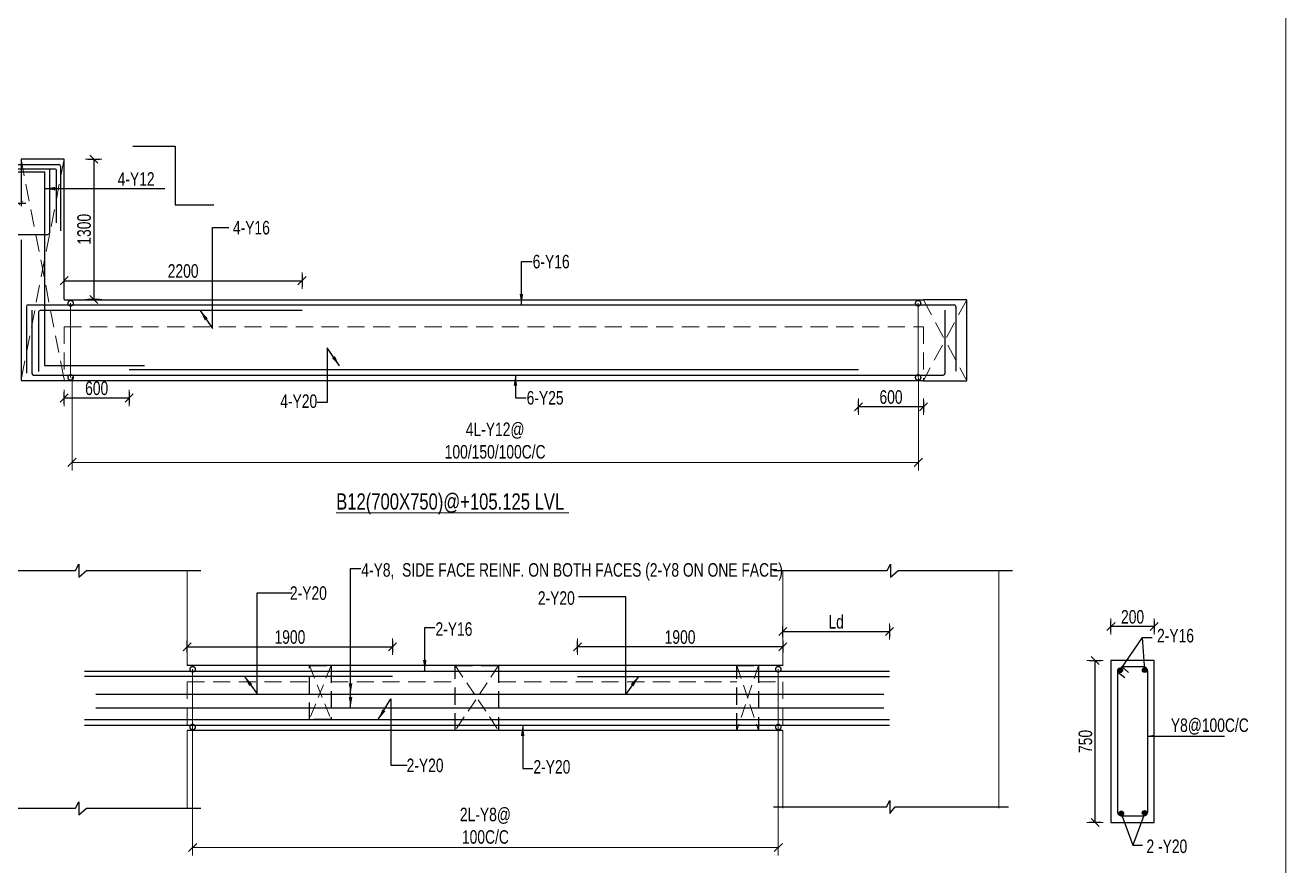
# Model space of a CAD drawing. Header units: millimetres. Extents: x 24879 to 98673, y 1890 to 33226.
# Drawn here: x 46732 to 58396, y 17154 to 24937 of the extents above; entities that cross this region are included whole.
import ezdxf

# ---------------------------------------------------------------- set-up
doc = ezdxf.new("R2010")
doc.units = ezdxf.units.MM
for name, pattern in [('CONTINOUS', [0]), ('CONTINU', [0]), ('HIDDEN', [9.525, 6.35, -3.175])]:
    doc.linetypes.add(name, pattern=pattern)
for name, color, linetype in [('-S-ARROW', 253, 'Continuous'), ('-S-DIM', 3, 'Continuous'), ('-S-MISC', 8, 'Continuous'), ('-STR-BEAM', 4, 'CONTINU'), ('-STR-REINF', 3, 'Continuous'), ('-STR-TEXT', 6, 'Continuous'), ('BEAM', 7, 'Continuous'), ('dim', 8, 'Continuous'), ('rein', 3, 'Continuous'), ('Text', 6, 'Continuous')]:
    doc.layers.add(name, color=color, linetype=linetype)
for name, color, linetype, lineweight in [('-S-STIRUP', 11, 'Continuous', 9), ('-STR-COLUMN', 5, 'HIDDEN', 13), ('-STR-RF-DIM', 252, 'CONTINOUS', 20), ('Elevation-1', 41, 'Continuous', 20), ('S-BEAM-IDEN', 2, 'Continuous', 9), ('SEC TEXT', 9, 'Continuous', 18), ('SLAB LINE', 254, 'HIDDEN', 20)]:
    doc.layers.add(name, color=color, linetype=linetype, lineweight=lineweight)
doc.styles.add('BEAM-LS', font='romans.shx', dxfattribs={"width": 0.8})
doc.styles.add('EL', font='swisscl.ttf')
doc.styles.add('SOBHA', font='swisscl.ttf')
doc.styles.add('sobha.sed', font='swisscl.ttf')
doc.dimstyles.new('S-25', dxfattribs={"dimscale": 25, "dimtxt": 2.5, "dimasz": 1.5, "dimexe": 0.25, "dimexo": 0.5, "dimgap": 0.1, "dimtad": 0, "dimdec": 0, "dimrnd": 0.0005, "dimzin": 0, "dimdsep": 46, "dimtxsty": 'SOBHA', "dimblk": 'OBLIQUE', "dimcen": 0.09, "dimclrd": 8, "dimclre": 8, "dimclrt": 6, "dimadec": 0, "dimazin": 0, "dimtfac": 1, "dimtdec": 0, "dimtofl": 0, "dimtmove": 0, "dimatfit": 3, "dimfxl": 0.18, "dimtolj": 1, "dimtzin": 0, "dimlwd": -1, "dimlwe": -1, "dimarcsym": 0})
doc.dimstyles.new('S-25L', dxfattribs={"dimscale": 25, "dimtxt": 2.5, "dimasz": 2.5, "dimexe": 1.5, "dimexo": 1.5, "dimgap": 0.2, "dimtad": 0, "dimdec": 0, "dimrnd": 0.0005, "dimzin": 0, "dimdsep": 46, "dimtxsty": 'sobha.sed', "dimblk": 'OBLIQUE', "dimcen": 0.09, "dimdle": 1.5, "dimclrd": 8, "dimclre": 8, "dimclrt": 6, "dimadec": 0, "dimazin": 0, "dimtfac": 1, "dimtdec": 0, "dimtofl": 0, "dimtmove": 1, "dimatfit": 3, "dimfxl": 0.18, "dimtolj": 1, "dimtzin": 0, "dimlwd": -1, "dimlwe": -1, "dimarcsym": 0})
doc.dimstyles.new('S-30', dxfattribs={"dimscale": 30, "dimtxt": 3, "dimasz": 1.25, "dimexe": 1, "dimexo": 0, "dimgap": 0.5, "dimtad": 1, "dimdec": 0, "dimrnd": 0.0005, "dimzin": 0, "dimdsep": 46, "dimtxsty": 'EL', "dimblk": 'ARCHTICK', "dimcen": 0.09, "dimdle": 1.5, "dimclrd": 251, "dimclre": 251, "dimclrt": 6, "dimadec": 0, "dimazin": 0, "dimtfac": 1, "dimtdec": 0, "dimtofl": 0, "dimtmove": 0, "dimatfit": 3, "dimfxl": 2, "dimtolj": 1, "dimtzin": 0, "dimlwd": -1, "dimlwe": -1, "dimarcsym": 0})
doc.dimstyles.new('S-50', dxfattribs={"dimscale": 50, "dimtxt": 2.5, "dimasz": 1.25, "dimexe": 1, "dimexo": 1, "dimgap": 0.5, "dimtad": 1, "dimdec": 0, "dimrnd": 0.0005, "dimzin": 0, "dimdsep": 46, "dimtxsty": 'EL', "dimblk": 'ARCHTICK', "dimcen": 0.09, "dimdle": 1.5, "dimclrd": 251, "dimclre": 251, "dimclrt": 6, "dimadec": 0, "dimazin": 0, "dimtfac": 1, "dimtdec": 0, "dimtofl": 0, "dimtmove": 0, "dimatfit": 3, "dimfxl": 2, "dimtolj": 1, "dimtzin": 0, "dimlwd": -1, "dimlwe": -1, "dimarcsym": 0})
doc.dimstyles.new('S-DIM50', dxfattribs={"dimscale": 50, "dimtxt": 2.5, "dimasz": 1.2, "dimexe": 1.5, "dimexo": 1, "dimgap": 0.5, "dimtad": 1, "dimdec": 0, "dimdsep": 46, "dimtxsty": 'sobha.sed', "dimblk": 'OBLIQUE', "dimcen": 0, "dimdle": 0.75, "dimclrd": 8, "dimclre": 8, "dimclrt": 6, "dimazin": 2, "dimtfac": 1, "dimtdec": 0, "dimtix": 1, "dimtmove": 2, "dimatfit": 3, "dimfxl": 1, "dimtolj": 1, "dimlwd": -1, "dimlwe": 9, "dimarcsym": 0})
doc.dimstyles.new('STIRUP', dxfattribs={"dimscale": 50, "dimtxt": 2.5, "dimasz": 2.2, "dimexe": 0, "dimexo": 0, "dimgap": 0.5, "dimtad": 0, "dimdec": 0, "dimzin": 0, "dimdsep": 46, "dimtxsty": 'BEAM-LS', "dimblk": 'DOTSMALL', "dimcen": 0.09, "dimclrd": 256, "dimclre": 256, "dimclrt": 256, "dimadec": 5, "dimazin": 0, "dimtfac": 1, "dimtdec": 0, "dimtofl": 0, "dimtmove": 0, "dimatfit": 3, "dimldrblk": 'DOTSMALL', "dimfxl": 0, "dimfxlon": 1, "dimtolj": 1, "dimtzin": 0, "dimlwd": -1, "dimlwe": -1, "dimarcsym": 0})

# ---------------------------------------------------------------- blocks, each defined once
blk = doc.blocks.new('_Oblique')
at = {"color": 0, "linetype": 'ByBlock', "lineweight": -2}
for p, q in [((-0.5, -0.5), (0.5, 0.5)), ((0, 0.71), (0, -0.71))]:
    blk.add_line(p, q, dxfattribs=at)
blk = doc.blocks.new('*D89')
at = {"layer": '-S-DIM', "color": 8, "linetype": 'Continuous', "lineweight": 9, "transparency": 16777216}
for p, q in [((47291, 23697), (47441, 23697)), ((47291, 22397), (47441, 22397))]:
    blk.add_line(p, q, dxfattribs=at)
at = {"layer": '-S-DIM', "color": 8, "linetype": 'Continuous', "transparency": 16777216}
blk.add_line((47366, 23698), (47366, 22397), dxfattribs=at)
at = {"layer": '-S-DIM', "color": 8, "transparency": 16777216, "xscale": 75, "yscale": 75, "zscale": 75}
for p, rotation in [((47366, 23697), 90), ((47366, 22397), 270)]:
    blk.add_blockref('_Oblique', p, dxfattribs=dict(at, rotation=rotation))
at = {"layer": '-S-DIM', "color": 6, "transparency": 16777216, "insert": (47277, 23047), "char_height": 125, "attachment_point": 5, "rotation": 90, "style": 'sobha.sed'}
blk.add_mtext('\\A1;1300', dxfattribs=at)
blk = doc.blocks.new('_ArchTick')
at = {"color": 0, "linetype": 'ByBlock', "const_width": 0.15}
blk.add_lwpolyline([(-0.5, -0.5), (0.5, 0.5)], dxfattribs=at)
blk = doc.blocks.new('*D90')
at = {"layer": '-S-DIM', "color": 8, "linetype": 'Continuous', "lineweight": 9, "transparency": 16777216}
for p, q in [((47093, 22496), (47093, 22646)), ((49293, 22496), (49293, 22646))]:
    blk.add_line(p, q, dxfattribs=at)
at = {"layer": '-S-DIM', "color": 8, "linetype": 'Continuous', "transparency": 16777216}
blk.add_line((47092, 22571), (49294, 22571), dxfattribs=at)
at = {"layer": '-S-DIM', "color": 8, "transparency": 16777216, "xscale": 75, "yscale": 75, "zscale": 75, "rotation": 180}
blk.add_blockref('_Oblique', (47093, 22571), dxfattribs=at)
at = {"layer": '-S-DIM', "color": 8, "transparency": 16777216, "xscale": 75, "yscale": 75, "zscale": 75}
blk.add_blockref('_Oblique', (49293, 22571), dxfattribs=at)
at = {"layer": '-S-DIM', "color": 6, "transparency": 16777216, "insert": (48193, 22660), "char_height": 125, "attachment_point": 5, "style": 'sobha.sed'}
blk.add_mtext('\\A1;2200', dxfattribs=at)
blk = doc.blocks.new('*D91')
at = {"layer": '-S-DIM', "color": 8, "linetype": 'Continuous', "transparency": 16777216}
blk.add_line((47092, 21485), (47694, 21485), dxfattribs=at)
at = {"layer": '-S-DIM', "color": 8, "linetype": 'Continuous', "lineweight": 9, "transparency": 16777216}
for p, q in [((47093, 21560), (47093, 21410)), ((47693, 21560), (47693, 21410))]:
    blk.add_line(p, q, dxfattribs=at)
at = {"layer": '-S-DIM', "color": 8, "transparency": 16777216, "xscale": 75, "yscale": 75, "zscale": 75, "rotation": 180}
blk.add_blockref('_Oblique', (47093, 21485), dxfattribs=at)
at = {"layer": '-S-DIM', "color": 8, "transparency": 16777216, "xscale": 75, "yscale": 75, "zscale": 75}
blk.add_blockref('_Oblique', (47693, 21485), dxfattribs=at)
at = {"layer": '-S-DIM', "color": 6, "transparency": 16777216, "insert": (47393, 21574), "char_height": 125, "attachment_point": 5, "style": 'sobha.sed'}
blk.add_mtext('\\A1;600', dxfattribs=at)
blk = doc.blocks.new('*D92')
at = {"layer": '-S-DIM', "color": 8, "linetype": 'Continuous', "lineweight": 9, "transparency": 16777216}
for p, q in [((54443, 21479), (54443, 21329)), ((55043, 21479), (55043, 21329))]:
    blk.add_line(p, q, dxfattribs=at)
at = {"layer": '-S-DIM', "color": 8, "linetype": 'Continuous', "transparency": 16777216}
blk.add_line((55044, 21404), (54442, 21404), dxfattribs=at)
at = {"layer": '-S-DIM', "color": 8, "transparency": 16777216, "xscale": 75, "yscale": 75, "zscale": 75, "rotation": 180}
blk.add_blockref('_Oblique', (54443, 21404), dxfattribs=at)
at = {"layer": '-S-DIM', "color": 8, "transparency": 16777216, "xscale": 75, "yscale": 75, "zscale": 75}
blk.add_blockref('_Oblique', (55043, 21404), dxfattribs=at)
at = {"layer": '-S-DIM', "color": 6, "transparency": 16777216, "insert": (54743, 21493), "char_height": 125, "attachment_point": 5, "style": 'sobha.sed'}
blk.add_mtext('\\A1;600', dxfattribs=at)
blk = doc.blocks.new('*D93')
at = {"layer": '-STR-RF-DIM', "color": 8, "linetype": 'Continuous', "lineweight": 9, "transparency": 16777216}
for p, q in [((47165, 21678), (47165, 20814)), ((54996, 21672), (54996, 20814))]:
    blk.add_line(p, q, dxfattribs=at)
at = {"layer": '-STR-RF-DIM', "color": 8, "linetype": 'Continuous', "transparency": 16777216}
blk.add_line((54996, 20889), (47164, 20889), dxfattribs=at)
at = {"layer": '-STR-RF-DIM', "color": 8, "transparency": 16777216, "xscale": 75, "yscale": 75, "zscale": 75, "rotation": 180}
blk.add_blockref('_Oblique', (47165, 20889), dxfattribs=at)
at = {"layer": '-STR-RF-DIM', "color": 8, "transparency": 16777216, "xscale": 75, "yscale": 75, "zscale": 75}
blk.add_blockref('_Oblique', (54996, 20889), dxfattribs=at)
at = {"layer": '-STR-RF-DIM', "color": 6, "transparency": 16777216, "insert": (51080, 21090), "char_height": 125, "attachment_point": 5, "style": 'sobha.sed'}
blk.add_mtext('\\A1;4L-Y12@\\P100/150/100C/C', dxfattribs=at)
blk = doc.blocks.new('_DotSmall')
at = {"color": 0, "linetype": 'ByBlock', "const_width": 0.5}
blk.add_lwpolyline([(-0.0625, 0, 1), (0.0625, 0, 1)], format="xyb", close=True, dxfattribs=at)
blk = doc.blocks.new('*D94')
at = {"layer": '-S-STIRUP', "ltscale": 100, "transparency": 16777216}
blk.add_line((47152, 21675), (47152, 22362), dxfattribs=at)
at = {"layer": '-S-STIRUP', "linetype": 'CONTINU', "ltscale": 100, "transparency": 16777216, "xscale": 100, "yscale": 100, "zscale": 100}
for p, rotation in [((47152, 22362), 90), ((47152, 21675), 270)]:
    blk.add_blockref('_DotSmall', p, dxfattribs=dict(at, rotation=rotation))
blk = doc.blocks.new('*D95')
at = {"layer": '-S-STIRUP', "ltscale": 100, "transparency": 16777216}
blk.add_line((54994, 21675), (54994, 22362), dxfattribs=at)
at = {"layer": '-S-STIRUP', "linetype": 'CONTINU', "ltscale": 100, "transparency": 16777216, "xscale": 100, "yscale": 100, "zscale": 100}
for p, rotation in [((54994, 22362), 90), ((54994, 21675), 270)]:
    blk.add_blockref('_DotSmall', p, dxfattribs=dict(at, rotation=rotation))
blk = doc.blocks.new('*D175')
at = {"layer": '-S-STIRUP', "ltscale": 100, "transparency": 16777216}
blk.add_line((53700, 18438), (53700, 18974), dxfattribs=at)
at = {"layer": '-S-STIRUP', "linetype": 'CONTINU', "ltscale": 100, "transparency": 16777216, "xscale": 100, "yscale": 100, "zscale": 100}
for p, rotation in [((53700, 18974), 90), ((53700, 18438), 270)]:
    blk.add_blockref('_DotSmall', p, dxfattribs=dict(at, rotation=rotation))
blk = doc.blocks.new('*D176')
at = {"layer": '-S-STIRUP', "ltscale": 100, "transparency": 16777216}
blk.add_line((48281, 18438), (48281, 18974), dxfattribs=at)
at = {"layer": '-S-STIRUP', "linetype": 'CONTINU', "ltscale": 100, "transparency": 16777216, "xscale": 100, "yscale": 100, "zscale": 100}
for p, rotation in [((48281, 18974), 90), ((48281, 18438), 270)]:
    blk.add_blockref('_DotSmall', p, dxfattribs=dict(at, rotation=rotation))
blk = doc.blocks.new('*D177')
at = {"layer": '-STR-RF-DIM', "color": 8, "linetype": 'Continuous', "lineweight": 9, "transparency": 16777216}
for p, q in [((48281, 18518), (48281, 17248)), ((53700, 18473), (53700, 17248))]:
    blk.add_line(p, q, dxfattribs=at)
at = {"layer": '-STR-RF-DIM', "color": 8, "linetype": 'Continuous', "transparency": 16777216}
blk.add_line((48281, 17323), (53700, 17323), dxfattribs=at)
at = {"layer": '-STR-RF-DIM', "color": 8, "transparency": 16777216, "xscale": 75, "yscale": 75, "zscale": 75, "rotation": 180}
blk.add_blockref('_Oblique', (48281, 17323), dxfattribs=at)
at = {"layer": '-STR-RF-DIM', "color": 8, "transparency": 16777216, "xscale": 75, "yscale": 75, "zscale": 75}
blk.add_blockref('_Oblique', (53700, 17323), dxfattribs=at)
at = {"layer": '-STR-RF-DIM', "color": 6, "transparency": 16777216, "insert": (50990, 17524), "char_height": 125, "attachment_point": 5, "style": 'sobha.sed'}
blk.add_mtext('\\A1;2L-Y8@\\P100C/C', dxfattribs=at)
blk = doc.blocks.new('*D178')
at = {"layer": '-S-DIM', "color": 8, "linetype": 'Continuous', "lineweight": 9, "transparency": 16777216}
for p, q in [((48231, 19107), (48231, 19257)), ((50131, 19107), (50131, 19257))]:
    blk.add_line(p, q, dxfattribs=at)
at = {"layer": '-S-DIM', "color": 8, "linetype": 'Continuous', "transparency": 16777216}
blk.add_line((48231, 19182), (50132, 19182), dxfattribs=at)
at = {"layer": '-S-DIM', "color": 8, "transparency": 16777216, "xscale": 75, "yscale": 75, "zscale": 75, "rotation": 180}
blk.add_blockref('_Oblique', (48231, 19182), dxfattribs=at)
at = {"layer": '-S-DIM', "color": 8, "transparency": 16777216, "xscale": 75, "yscale": 75, "zscale": 75}
blk.add_blockref('_Oblique', (50131, 19182), dxfattribs=at)
at = {"layer": '-S-DIM', "color": 6, "transparency": 16777216, "insert": (49181, 19271), "char_height": 125, "attachment_point": 5, "style": 'sobha.sed'}
blk.add_mtext('\\A1;1900', dxfattribs=at)
blk = doc.blocks.new('*D179')
at = {"layer": '-S-DIM', "color": 8, "linetype": 'Continuous', "lineweight": 9, "transparency": 16777216}
for p, q in [((51842, 19107), (51842, 19257)), ((53741, 19107), (53741, 19257))]:
    blk.add_line(p, q, dxfattribs=at)
at = {"layer": '-S-DIM', "color": 8, "linetype": 'Continuous', "transparency": 16777216}
blk.add_line((53742, 19182), (51841, 19182), dxfattribs=at)
at = {"layer": '-S-DIM', "color": 8, "transparency": 16777216, "xscale": 75, "yscale": 75, "zscale": 75, "rotation": 180}
blk.add_blockref('_Oblique', (51842, 19182), dxfattribs=at)
at = {"layer": '-S-DIM', "color": 8, "transparency": 16777216, "xscale": 75, "yscale": 75, "zscale": 75}
blk.add_blockref('_Oblique', (53741, 19182), dxfattribs=at)
at = {"layer": '-S-DIM', "color": 6, "transparency": 16777216, "insert": (52791, 19271), "char_height": 125, "attachment_point": 5, "style": 'sobha.sed'}
blk.add_mtext('\\A1;1900', dxfattribs=at)
blk = doc.blocks.new('*D180')
at = {"layer": '-S-DIM', "color": 8, "linetype": 'Continuous', "lineweight": 9, "transparency": 16777216}
for p, q in [((53741, 19248), (53741, 19398)), ((54728, 19248), (54728, 19398))]:
    blk.add_line(p, q, dxfattribs=at)
at = {"layer": '-S-DIM', "color": 8, "linetype": 'Continuous', "transparency": 16777216}
blk.add_line((53741, 19323), (54729, 19323), dxfattribs=at)
at = {"layer": '-S-DIM', "color": 8, "transparency": 16777216, "xscale": 75, "yscale": 75, "zscale": 75, "rotation": 180}
blk.add_blockref('_Oblique', (53741, 19323), dxfattribs=at)
at = {"layer": '-S-DIM', "color": 8, "transparency": 16777216, "xscale": 75, "yscale": 75, "zscale": 75}
blk.add_blockref('_Oblique', (54728, 19323), dxfattribs=at)
at = {"layer": '-S-DIM', "color": 6, "transparency": 16777216, "insert": (54235, 19412), "char_height": 125, "attachment_point": 5, "style": 'sobha.sed'}
blk.add_mtext('\\A1;Ld', dxfattribs=at)
blk = doc.blocks.new('A$Ccd2fb86f')
at = {"layer": 'Elevation-1', "color": 6, "ltscale": 20}
blk.add_lwpolyline([(0, 545.01), (670.34, 545.01), (670.34, 0), (0, 0)], close=True, dxfattribs=at)
blk = doc.blocks.new('*D323')
at = {"layer": '-S-DIM', "color": 8, "linetype": 'Continuous', "transparency": 16777216}
blk.add_line((57179, 19369), (56777, 19369), dxfattribs=at)
at = {"layer": '-S-DIM', "color": 8, "linetype": 'Continuous', "lineweight": 9, "transparency": 16777216}
for p, q in [((56778, 19294), (56778, 19444)), ((57178, 19294), (57178, 19444))]:
    blk.add_line(p, q, dxfattribs=at)
at = {"layer": '-S-DIM', "color": 8, "transparency": 16777216, "xscale": 75, "yscale": 75, "zscale": 75, "rotation": 180}
blk.add_blockref('_Oblique', (56778, 19369), dxfattribs=at)
at = {"layer": '-S-DIM', "color": 8, "transparency": 16777216, "xscale": 75, "yscale": 75, "zscale": 75}
blk.add_blockref('_Oblique', (57178, 19369), dxfattribs=at)
at = {"layer": '-S-DIM', "color": 6, "transparency": 16777216, "insert": (56978, 19458), "char_height": 125, "attachment_point": 5, "style": 'sobha.sed'}
blk.add_mtext('\\A1;200', dxfattribs=at)
blk = doc.blocks.new('*D324')
at = {"layer": '-S-DIM', "color": 8, "linetype": 'Continuous', "lineweight": 9, "transparency": 16777216}
for p, q in [((56706, 19055), (56556, 19055)), ((56706, 17555), (56556, 17555))]:
    blk.add_line(p, q, dxfattribs=at)
at = {"layer": '-S-DIM', "color": 8, "linetype": 'Continuous', "transparency": 16777216}
blk.add_line((56631, 17554), (56631, 19056), dxfattribs=at)
at = {"layer": '-S-DIM', "color": 8, "transparency": 16777216, "xscale": 75, "yscale": 75, "zscale": 75}
for p, rotation in [((56631, 19055), 90), ((56631, 17555), 270)]:
    blk.add_blockref('_Oblique', p, dxfattribs=dict(at, rotation=rotation))
at = {"layer": '-S-DIM', "color": 6, "transparency": 16777216, "insert": (56542, 18305), "char_height": 125, "attachment_point": 5, "rotation": 90, "style": 'sobha.sed'}
blk.add_mtext('\\A1;750', dxfattribs=at)
blk = doc.blocks.new('*D336')
at = {"color": 251, "linetype": 'Continuous', "ltscale": 10, "transparency": 16777216}
for p, q in [((45905, 23578), (45905, 23260)), ((46693, 23600), (46693, 23260)), ((45860, 23290), (46738, 23290))]:
    blk.add_line(p, q, dxfattribs=at)
at = {"color": 251, "ltscale": 10, "transparency": 16777216, "xscale": 37.5, "yscale": 37.5, "zscale": 37.5, "rotation": 180}
blk.add_blockref('_ArchTick', (45905, 23290), dxfattribs=at)
at = {"color": 251, "ltscale": 10, "transparency": 16777216, "xscale": 37.5, "yscale": 37.5, "zscale": 37.5}
blk.add_blockref('_ArchTick', (46693, 23290), dxfattribs=at)
at = {"color": 6, "ltscale": 10, "transparency": 16777216, "insert": (46299, 23351), "char_height": 90, "attachment_point": 5, "style": 'EL'}
blk.add_mtext('\\A1;Ld', dxfattribs=at)

msp = doc.modelspace()

# ---------------------------------------------------------------- hatches: boundary and pattern name
at = {"layer": 'rein', "ltscale": 3000}
for points in [[(56885.3, 18964.2, -1), (56841.7, 18964.2, -1)], [(57113.2, 18965.9, -1), (57069.6, 18965.9, -1)], [(56895.4, 17638.1, -1), (56851.8, 17638.1, -1)], [(57111.2, 17644, -1), (57067.6, 17644, -1)]]:
    msp.add_hatch(color=256, dxfattribs=at).paths.add_polyline_path(points)

# ---------------------------------------------------------------- linework, layer by layer
at = {"layer": '-S-MISC', "linetype": 'ByBlock', "ltscale": 1000, "elevation": -178586.6}
for points in [[(46268.4, 19886.3), (47198.1, 19886.3), (47229, 19946), (47229, 19825.8), (47299.4, 19886.3), (48355.6, 19886.3)], [(53655.5, 19886.3), (54708.1, 19886.3), (54739, 19946), (54739, 19825.8), (54809.4, 19886.3), (55865.6, 19886.3)], [(46145.5, 17686.3), (47198.1, 17686.3), (47229, 17746), (47229, 17625.8), (47299.4, 17686.3), (48355.6, 17686.3)], [(53655.4, 17699.3), (54699.8, 17699.5), (54730.6, 17759.1), (54730.6, 17639), (54780.5, 17699.5), (55830.5, 17699.5)]]:
    msp.add_lwpolyline(points, dxfattribs=at)
at = {"layer": '-STR-BEAM'}
for p, q in [((47093.1, 22394.8), (55043.1, 22394.8)), ((55443.1, 22394.8), (55043.1, 22394.8)), ((55443.1, 21644.8), (55443.1, 22394.8)), ((47093.1, 21647.8), (55043.1, 21647.8)), ((55043.1, 21644.8), (55443.1, 21644.8)), ((53741.4, 19007.2, -178586.6), (48231.4, 19007.2, -178586.6)), ((53741.4, 18407.2, -178586.6), (48231.4, 18407.2, -178586.6))]:
    msp.add_line(p, q, dxfattribs=at)
at = {"layer": '-STR-BEAM', "elevation": 0}
msp.add_lwpolyline([(47093.1, 22397.5), (47093.1, 23697.5), (46693.1, 23697.5), (46693.1, 23600.2)], dxfattribs=at)
at = {"layer": '-STR-BEAM'}
msp.add_lwpolyline([(46693.1, 22950.5), (46693.1, 21647.8), (47093.1, 21647.8)], dxfattribs=at)
at = {"layer": '-STR-BEAM', "linetype": 'HIDDEN', "ltscale": 25, "elevation": -178586.6}
for points in [[(49361.4, 19007.2), (49561.4, 19007.3), (49561.4, 18507.3), (49361.4, 18507.3), (49361.4, 19007.2)], [(50711.4, 19007.2), (51111.4, 19007.3), (51111.4, 18407.2), (50711.4, 18407.2), (50711.4, 19007.2)], [(53316.4, 19007.1), (53516.4, 19007.2), (53516.4, 18407.2), (53316.4, 18407.2), (53316.4, 19007.1)]]:
    msp.add_lwpolyline(points, dxfattribs=at)
at = {"layer": '-STR-COLUMN', "linetype": 'Continuous', "ltscale": 10}
for p, q in [((48231.4, 19886.3, -178586.6), (48231.4, 19007.2, -178586.6)), ((53741.4, 19004.5, -178586.6), (53741.4, 19886.3, -178586.6)), ((55741.4, 17686.3, -178586.6), (55741.4, 19886.3, -178586.6)), ((48231.4, 18407.2, -178586.6), (48231.4, 17686.3, -178586.6)), ((53741.4, 18407.2, -178586.6), (53741.4, 17686.3, -178586.6))]:
    msp.add_line(p, q, dxfattribs=at)
at = {"layer": '-STR-REINF', "ltscale": 10}
for p, q in [((38752.5, 23647.5, 0), (47043.1, 23647.5, 0)), ((44592.7, 23600.4, 0), (47004.7, 23607, 0)), ((46957.5, 23597, 0), (46957.5, 23012.5, 0)), ((47058, 23632.5, 0), (47058, 23033.1, 0)), ((38802.5, 22997.5, 0), (46942.5, 22997.5, 0)), ((46743.8, 22332.8, 0), (46743.8, 21713.9, 0)), ((46758.8, 22347.8, 0), (55326.8, 22347.8, 0)), ((46793.8, 22298.9, 0), (46793.8, 21712.8, 0)), ((46855.7, 22279.8, 0), (46855.7, 21730.4, 0)), ((49293.1, 22294.8, 0), (46870.7, 22294.8, 0)), ((55241.2, 22297.2, 0), (55241.2, 21712.8, 0)), ((55341.6, 22332.8, 0), (55341.6, 21733.4, 0)), ((46808.8, 21697.8, 0), (55226.2, 21697.8, 0)), ((47693.1, 21747.7, 0), (54443.1, 21747.7, 0)), ((47281, 18957.2, -178586.6), (54728.4, 18957.2, -178586.6)), ((50129.8, 18906.8, -178586.6), (47281, 18906.8, -178586.6)), ((51841, 18906.8, -178586.6), (54728.4, 18906.8, -178586.6)), ((47281, 18507.2, -178586.6), (54728.4, 18507.2, -178586.6)), ((47281, 18457.2, -178586.6), (54728.4, 18457.2, -178586.6))]:
    msp.add_line(p, q, dxfattribs=at)
at = {"layer": '-STR-REINF', "color": 30, "linetype": 'Continuous', "ltscale": 10}
for p, q in [((47385.8, 18742.5, -178586.6), (54675.3, 18742.5, -178586.6)), ((47385.8, 18616.3, -178586.6), (54675.3, 18616.3, -178586.6))]:
    msp.add_line(p, q, dxfattribs=at)
at = {"layer": '-STR-REINF', "ltscale": 10}
for points in [[(47726.9, 23817.1), (48118.5, 23817.1), (48118.5, 23274.2), (48477.5, 23274.2)], [(45905.3, 23578.3), (46911.7, 23578.3), (46911.7, 21785.7), (47834.1, 21785.7)]]:
    msp.add_lwpolyline(points, dxfattribs=at)
at = {"layer": '-STR-REINF', "ltscale": 10, "elevation": 0}
msp.add_lwpolyline([(47004.6, 23607, -0.4142136), (47019.6, 23592), (47019.6, 23106.4)], format="xyb", dxfattribs=at)
at = {"layer": '-STR-REINF', "ltscale": 10}
for centre, start, end in [((47043, 23632.5, 0), 0, 90), ((46942.5, 23012.5, 0), 270, 0), ((46758.8, 22332.8, 0), 90, 180), ((46870.7, 22279.8, 0), 90, 180), ((55326.6, 22332.8, 0), 0, 90), ((46808.8, 21712.8, 0), 180, 270), ((55226.2, 21712.8, 0), 270, 0)]:
    msp.add_arc(centre, 15, start, end, dxfattribs=at)
at = {"layer": 'BEAM', "ltscale": 0.05, "elevation": 357173.2}
msp.add_lwpolyline([(56778.1, 17555.1), (57178.1, 17555.1), (57178.1, 19055.1), (56778.1, 19055.1)], close=True, dxfattribs=at)
at = {"layer": 'rein', "ltscale": 3000}
for p, q in [((56838.1, 18951, 357173.2), (56905.4, 18898.4, 357173.2)), ((56882.8, 18995.1, 357173.2), (56939.4, 18942.4, 357173.2))]:
    msp.add_line(p, q, dxfattribs=at)
at = {"layer": 'rein', "ltscale": 3000, "elevation": 357173.2}
msp.add_lwpolyline([(56878.1, 17615.1), (57078.1, 17615.1, 0.4142136), (57118.1, 17655.1), (57118.1, 18955.1, 0.4142136), (57078.1, 18995.1), (56878.1, 18995.1), (56838.1, 18955.1), (56838.1, 17655.1, 0.4142136)], format="xyb", close=True, dxfattribs=at)
at = {"layer": 'rein', "ltscale": 3000}
for centre in [(56863.5, 18964.2, 357173.2), (57091.4, 18965.9, 357173.2), (56873.6, 17638.1, 357173.2), (57089.4, 17644, 357173.2)]:
    msp.add_circle(centre, 21.8, dxfattribs=at)
at = {"layer": 'S-BEAM-IDEN', "color": 9, "linetype": 'HIDDEN', "ltscale": 20}
for p, q in [((49561.4, 19007.3, -178586.6), (49361.4, 18507.3, -178586.6)), ((49361.4, 19007.3, -178586.6), (49561.4, 18507.3, -178586.6)), ((51111.4, 19007.3, -178586.6), (50711.4, 18407.2, -178586.6)), ((50711.4, 19007.3, -178586.6), (51111.4, 18407.2, -178586.6)), ((53516.4, 19007.2, -178586.6), (53316.4, 18407.2, -178586.6)), ((53316.4, 19007.2, -178586.6), (53516.4, 18407.2, -178586.6))]:
    msp.add_line(p, q, dxfattribs=at)
at = {"layer": 'SLAB LINE', "linetype": 'HIDDEN', "ltscale": 25}
for p, q in [((46693.1, 23697.5, 0), (47093.1, 21647.8)), ((47093.1, 23697.5, 0), (46693.1, 21647.8)), ((55043.1, 22394.8), (55443.1, 21644.8)), ((55443.1, 22394.8), (55043.1, 21647.8)), ((47093.1, 22144.8), (55043.1, 22144.8)), ((47093.1, 22144.8), (47093.1, 21647.8)), ((55043.1, 22144.8), (55043.1, 21644.8)), ((48231.4, 18857.2, -178586.6), (49421.4, 18857.2, -178586.6)), ((48231.4, 18857.2, -178586.6), (48231.4, 18407.2, -178586.6)), ((49561.4, 18857.2, -178586.6), (50711.4, 18857.2, -178586.6)), ((51111.4, 18857.2, -178586.6), (53316.4, 18857.2, -178586.6)), ((53316.4, 18857.2, -178586.6), (53316.4, 18857.2, -178586.6)), ((53516.4, 18857.2, -178586.6), (53741.4, 18857.2, -178586.6)), ((53741.4, 18857.2, -178586.6), (53741.4, 18407.2, -178586.6))]:
    msp.add_line(p, q, dxfattribs=at)

# ---------------------------------------------------------------- block references
at = {"layer": 'Elevation-1', "color": 6, "ltscale": 20, "xscale": 50, "yscale": 50, "zscale": 50}
msp.add_blockref('A$Ccd2fb86f', (24878.6, 5533.7), dxfattribs=at)

# ---------------------------------------------------------------- texts
at = {"layer": '-STR-TEXT', "color": 6, "char_height": 125, "style": 'SOBHA'}
for s, insert, attachment_point in [('\\A1;4-Y12', (47929, 23450.2, 178586.6), 9), ('\\A1;4-Y16', (48995.5, 23124.5, 0), 3), ('\\A1;6-Y16', (51427.5, 22810.3, 0), 1), ('\\A1;4-Y8,  SIDE FACE REINF. ON BOTH FACES (2-Y8 ON ONE FACE)', (49841.5, 19955.6, -178586.6), 1), ('\\A1;2-Y20', (49522.9, 19614.6, 0), 9), ('\\A1;2-Y20', (51475.1, 19568.5, 0), 7), ('\\A1;2-Y16', (50528.1, 19408.4, -178586.6), 1), ('\\A1;2-Y20', (51434.1, 18005.5, -178586.6), 7)]:
    msp.add_mtext(s, dxfattribs=dict(at, insert=insert, attachment_point=attachment_point))
at = {"layer": '-STR-TEXT', "color": 6, "char_height": 125, "width": 281.386, "style": 'SOBHA'}
for s, insert, attachment_point in [('\\A1;4-Y20', (49433.5, 21391.1, 357173.2), 9), ('\\A1;6-Y25', (51371.6, 21422.5, 0), 7), ('\\A1;2-Y20', (50260.9, 18019.1, -178586.6), 7)]:
    msp.add_mtext(s, dxfattribs=dict(at, insert=insert, attachment_point=attachment_point))
at = {"layer": 'SEC TEXT', "color": 1, "linetype": 'ByBlock', "style": 'sobha.sed'}
msp.add_text('%%UB12(700X750)@+105.125 LVL ', height=150, rotation=359.98928, dxfattribs=at).set_placement((49609.2, 20451.7, 0))
at = {"layer": 'Text', "ltscale": 3000, "char_height": 125, "style": 'SOBHA'}
for s, insert, width, attachment_point in [('2-Y16', (57375.4, 19347, 357173.2), 726.545, 2), ('Y8@100C/C', (57692.7, 18517.9, 357173.2), 826.545, 2), ('2 -Y20', (57295.4, 17270, 357173.2), 726.545, 8)]:
    msp.add_mtext(s, dxfattribs=dict(at, insert=insert, width=width, attachment_point=attachment_point))

# ---------------------------------------------------------------- dimensions: what is measured, and where the dimension line sits
at = {"layer": '-S-DIM'}
dim = msp.add_aligned_dim(p1=(47093.1, 23697.5, 0), p2=(47093.1, 22397.5, 0), distance=272.7, dimstyle='S-DIM50', override={"dimscale": 1, "dimtxt": 125, "dimasz": 75, "dimexe": 75, "dimexo": 0, "dimgap": 25, "dimblk1": 'Oblique', "dimblk2": 'Oblique', "dimsah": 1, "dimcen": 4.5, "dimfxl": 75, "dimfxlon": 1}, dxfattribs=at)
dim.commit()
dim.dimension.update_dxf_attribs({"geometry": '*D89', "text_midpoint": (47276.7, 23047.5)})
for base, p1, p2, override, picture, middle in [((49293, 22571.2), (47093.1, 22394.8), (49293, 22278.5), {"dimscale": 1, "dimtxt": 125, "dimasz": 75, "dimexe": 75, "dimexo": 0, "dimgap": 25, "dimblk1": 'Oblique', "dimblk2": 'Oblique', "dimsah": 1, "dimcen": 4.5, "dimfxl": 75, "dimfxlon": 1}, '*D90', (48193.1, 22660.2)), ((47693.1, 21484.9), (47093.1, 21607.7), (47693.1, 21747.7, 0), {"dimscale": 1, "dimtxt": 125, "dimasz": 75, "dimexe": 75, "dimexo": 0, "dimgap": 25, "dimblk1": 'Oblique', "dimblk2": 'Oblique', "dimsah": 1, "dimcen": 4.5, "dimfxl": 75, "dimfxlon": 1}, '*D91', (47393.1, 21573.9)), ((54443.1, 21404.3), (55043.1, 21647.8), (54443.1, 21747.7, 0), {"dimscale": 1, "dimtxt": 125, "dimasz": 75, "dimexe": 75, "dimexo": 0, "dimgap": 25, "dimblk1": 'Oblique', "dimblk2": 'Oblique', "dimsah": 1, "dimcen": 4.5, "dimfxl": 75, "dimfxlon": 1}, '*D92', (54743.1, 21493.3)), ((56778.1, 19369, 357173.2), (57178.1, 19292.7, 357173.2), (56778.1, 19225.4, 357173.2), {"dimscale": 1, "dimtxt": 125, "dimasz": 75, "dimexe": 75, "dimexo": 0, "dimgap": 25, "dimlfac": 0.5, "dimblk1": 'Oblique', "dimblk2": 'Oblique', "dimsah": 1, "dimcen": 4.5, "dimfxl": 75, "dimfxlon": 1}, '*D323', (56978.1, 19458.1, 357173.2)), ((50131.3, 19181.8, -178586.6), (48231.4, 19007.2, -178586.6), (50131.3, 18893.7, -178586.6), {"dimscale": 1, "dimtxt": 125, "dimasz": 75, "dimexe": 75, "dimexo": 0, "dimgap": 25, "dimblk1": 'Oblique', "dimblk2": 'Oblique', "dimsah": 1, "dimcen": 4.5, "dimfxl": 75, "dimfxlon": 1}, '*D178', (49181.4, 19270.9, -178586.6))]:
    dim = msp.add_linear_dim(base=base, p1=p1, p2=p2, dimstyle='S-DIM50', override=override, dxfattribs=at)
    dim.commit()
    dim.dimension.update_dxf_attribs({"geometry": picture, "text_midpoint": middle})
dim = msp.add_linear_dim(base=(54728.4, 19323.2, -178586.6), p1=(53741.4, 19004.5, -178586.6), p2=(54728.4, 18957.2, -178586.6), text='Ld', dimstyle='S-DIM50', override={"dimscale": 1, "dimtxt": 125, "dimasz": 75, "dimexe": 75, "dimexo": 0, "dimgap": 25, "dimblk1": 'Oblique', "dimblk2": 'Oblique', "dimsah": 1, "dimcen": 4.5, "dimfxl": 75, "dimfxlon": 1}, dxfattribs=at)
dim.commit()
dim.dimension.update_dxf_attribs({"geometry": '*D180', "text_midpoint": (54234.9, 19412, -178586.6)})
for base, p1, p2, angle, override, picture, middle in [((51841.5, 19181.8, -178586.6), (53741.4, 19007.2, -178586.6), (51841.5, 18893.7, -178586.6), 180, {"dimscale": 1, "dimtxt": 125, "dimasz": 75, "dimexe": 75, "dimexo": 0, "dimgap": 25, "dimblk1": 'Oblique', "dimblk2": 'Oblique', "dimsah": 1, "dimcen": 4.5, "dimfxl": 75, "dimfxlon": 1}, '*D179', (52791.5, 19270.9, -178586.6)), ((56630.9, 19055.1, 357173.2), (56778.1, 17555.1, 357173.2), (56778.1, 19055.1, 357173.2), 90, {"dimscale": 1, "dimtxt": 125, "dimasz": 75, "dimexe": 75, "dimexo": 0, "dimgap": 25, "dimlfac": 0.5, "dimblk1": 'Oblique', "dimblk2": 'Oblique', "dimsah": 1, "dimcen": 4.5, "dimfxl": 75, "dimfxlon": 1}, '*D324', (56541.9, 18305.1, 357173.2))]:
    dim = msp.add_linear_dim(base=base, p1=p1, p2=p2, angle=angle, dimstyle='S-DIM50', override=override, dxfattribs=at)
    dim.commit()
    dim.dimension.update_dxf_attribs({"geometry": picture, "text_midpoint": middle})
at = {"layer": '-S-STIRUP', "linetype": 'CONTINU', "ltscale": 100}
for base, p1, p2, picture, middle in [((47151.6, 22361.8, 178586.6), (47151.6, 21675.1, 178586.6), (47151.6, 22361.8, 178586.6), '*D94', (47151.6, 22018.4, 178586.6)), ((54994.5, 22361.8, 178586.6), (54994.5, 21675.1, 178586.6), (54994.5, 22361.8, 178586.6), '*D95', (54994.5, 22018.4, 178586.6)), ((48281.3, 18974.2), (48281.3, 18437.5), (48281.3, 18974.2), '*D176', (48281.3, 18705.9)), ((53699.6, 18974.2, 0), (53699.6, 18437.5, 0), (53699.6, 18974.2, 0), '*D175', (53699.6, 18705.9, 0))]:
    dim = msp.add_linear_dim(base=base, p1=p1, p2=p2, angle=90, text=' ', dimstyle='STIRUP', override={"dimasz": 2}, dxfattribs=at)
    dim.commit()
    dim.dimension.update_dxf_attribs({"geometry": picture, "text_midpoint": middle})
at = {"layer": '-STR-RF-DIM'}
dim = msp.add_linear_dim(base=(47165, 20888.7, 357279.2), p1=(54995.7, 21671.8, 357279.2), p2=(47165, 21678.1, 535971.8), angle=180, text='4L-Y12@\\P100/150/100C/C', dimstyle='S-DIM50', override={"dimscale": 1, "dimtxt": 125, "dimasz": 75, "dimexe": 75, "dimexo": 0, "dimgap": 25, "dimsah": 1, "dimcen": 4.5, "dimfxl": 75}, dxfattribs=at)
dim.commit()
dim.dimension.update_dxf_attribs({"geometry": '*D93', "text_midpoint": (51080.3, 21089.6, 357279.2)})
dim = msp.add_linear_dim(base=(53699.6, 17322.7), p1=(48281.3, 18518.5), p2=(53699.6, 18473.3, 0), text='2L-Y8@\\P100C/C', dimstyle='S-DIM50', override={"dimscale": 1, "dimtxt": 125, "dimasz": 75, "dimexe": 75, "dimexo": 0, "dimgap": 25, "dimsah": 1, "dimcen": 4.5, "dimfxl": 75}, dxfattribs=at)
dim.commit()
dim.dimension.update_dxf_attribs({"geometry": '*D177', "text_midpoint": (50990.4, 17523.6)})
at = {"color": 2, "ltscale": 10}
dim = msp.add_linear_dim(base=(46693.1, 23290.4), p1=(45905.3, 23578.3), p2=(46693.1, 23600.2, 0), text='Ld', dimstyle='S-30', dxfattribs=at)
dim.commit()
dim.dimension.update_dxf_attribs({"geometry": '*D336', "text_midpoint": (46299.2, 23351.3)})

# ---------------------------------------------------------------- leaders
at = {"layer": '-S-ARROW'}
for points in [[(46911.7, 23423.4), (48023.7, 23423.4)], [(48350.4, 22294.8, 178586.6), (48465.8, 22128.3, 178586.6), (48465.8, 23064.2, 178586.6), (48617.2, 23064.2, 178586.6)], [(49640.4, 21782, 357173.2), (49524.9, 21948.5, 357173.2), (49524.9, 21444.2, 357173.2), (49433.5, 21444.2, 357173.2)], [(49742.2, 18616.3, -178586.6), (49742.2, 19906.5, -178586.6), (49836.5, 19906.5, -178586.6)], [(48759.3, 18906.8, -178586.6), (48878.9, 18745.9, -178586.6), (48878.9, 19679.5, -178586.6), (49202, 19679.5, -178586.6)], [(49998.7, 18507.2, -178586.6), (50114.2, 18698.4, -178586.6), (50114.2, 18086.2, -178586.6), (50265.6, 18086.2, -178586.6)]]:
    msp.add_leader(points, dimstyle='S-50', override={"dimasz": 2, "dimgap": 0.1, "dimtad": 0}, dxfattribs=at)
at = {"layer": '-S-ARROW', "annotation_type": 0, "has_hookline": 1, "hookline_direction": 1}
for points, text_width in [([(51323.5, 22347.8, 0), (51323.5, 22747.8, 0), (51422.5, 22747.8, 0)], 354.1), ([(51267.6, 21697.8, 0), (51267.6, 21485, 0), (51366.6, 21485, 0)], 353.8), ([(49742.2, 18742.5, -178586.6), (49742.2, 19906.5, -178586.6), (49836.5, 19906.5, -178586.6)], 3865.3), ([(52405.1, 18906.8, 0), (52288.9, 18743.5, 0), (52288.9, 19643, 0), (51851.8, 19643, 0)], 353.5), ([(50428.7, 18959.3, -178586.6), (50428.7, 19359.3, -178586.6), (50523.1, 19359.3, -178586.6)], 353.5), ([(51334.8, 18454.5, -178586.6), (51334.8, 18054.5, -178586.6), (51429.1, 18054.5, -178586.6)], 353.5)]:
    msp.add_leader(points, dimstyle='S-50', override={"dimasz": 2, "dimgap": 0.1, "dimtad": 0}, dxfattribs=dict(at, text_width=text_width))
at = {"layer": 'dim', "ltscale": 3000}
for points in [[(56863.5, 18964.2, 357173.2), (57069.2, 19266, 357173.2), (57157.9, 19266, 357173.2)], [(57091.4, 18965.9, 357173.2), (57069.2, 19266, 357173.2), (57157.9, 19266, 357173.2)], [(56871.8, 17637.1, 357173.2), (56981.1, 17344.2, 357173.2), (57069.8, 17344.2, 357173.2)], [(57091.4, 17644.2, 357173.2), (56981.1, 17344.2, 357173.2), (57069.8, 17344.2, 357173.2)]]:
    msp.add_leader(points, dimstyle='S-25', override={"dimasz": 1.5, "dimldrblk": 'DotBlank'}, dxfattribs=at)
at = {"layer": 'dim', "color": 8}
msp.add_leader([(57113.5, 18355.3, 247954.5), (57809, 18355, 247954.5), (57830.1, 18355.3, 247954.5)], dimstyle='S-25L', dxfattribs=at)

doc.saveas('drawing.dxf')
